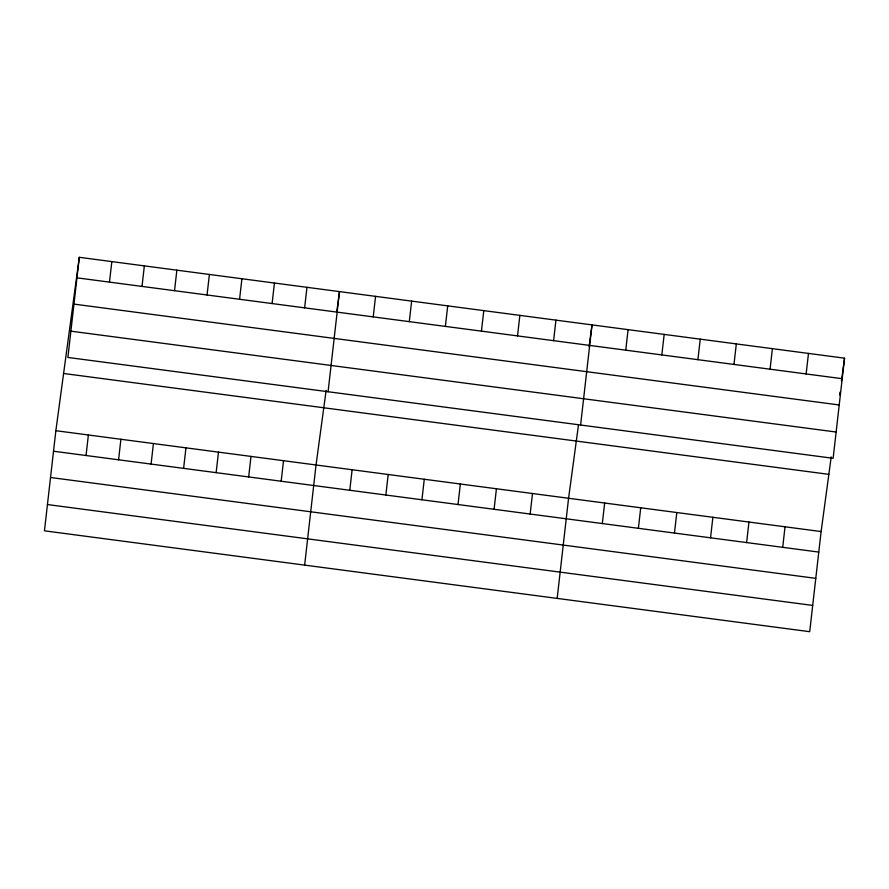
<?xml version="1.0" encoding="UTF-8"?>
<svg xmlns="http://www.w3.org/2000/svg" width="889" height="889" viewBox="0 0 889 889"><rect width="100%" height="100%" fill="white"/><g stroke="black" fill="none" stroke-linecap="round" stroke-linejoin="round"><path stroke-width="1.33" d="M79.299 257.31L67.886 357.445L833.137 458.302L844.55 358.178L79.299 257.31L55.863 430.698L44.45 530.822L809.701 631.69L821.114 531.555L831.204 456.924M86.044 455.501L88.378 434.977M109.48 282.113L111.825 261.599M118.57 459.791L120.904 439.266M142.007 286.402L144.351 265.878M151.086 464.08L153.43 443.555M174.533 290.692L176.867 270.167M183.612 468.37L185.957 447.845M207.059 294.981L209.393 274.457M216.138 472.648L218.472 452.123M239.574 299.271L241.919 278.746M248.664 476.937L250.998 456.413M272.101 303.549L274.434 283.024M281.18 481.227L283.524 460.702M304.627 307.838L306.961 287.314M304.638 565.126L316.039 464.991L326.13 390.349M328.074 391.738L339.487 291.603L336.72 312.039M349.777 490.272L352.122 469.748M373.224 316.884L375.558 296.359M385.859 495.029L388.193 474.504M409.296 321.64L411.64 301.115M421.931 499.774L424.275 479.249M445.378 326.396L447.712 305.872M458.013 504.53L460.346 484.005M481.449 331.141L483.794 310.628M494.084 509.286L496.429 488.761M517.531 335.898L519.865 315.373M530.166 514.042L532.5 493.517M553.603 340.654L555.936 320.129M557.17 598.408L568.571 498.273L578.483 424.975M580.606 425.02L592.018 324.885L589.074 346.688M602.309 523.554L604.653 503.03M625.756 350.166L628.09 329.641M638.391 528.31L640.725 507.786M661.827 354.922L664.172 334.397M674.462 533.067L676.807 512.542M697.909 359.678L700.243 339.154M710.544 537.823L712.878 517.298M733.981 364.434L736.325 343.91M746.616 542.579L748.96 522.054M770.063 369.191L772.397 348.666M782.698 547.335L785.031 526.81M806.134 373.947L808.479 353.422M839.572 394.96L839.949 392.227M841.416 381.337L844.55 358.178M76.965 277.835L842.216 378.703M73.965 304.105L839.216 404.973M70.887 331.164L836.138 432.032M63.597 373.48L828.848 474.348M55.863 430.698L821.114 531.555M53.518 451.223L818.769 552.08M50.529 477.493L815.78 578.35M47.439 504.552L812.69 605.42"/></g></svg>
